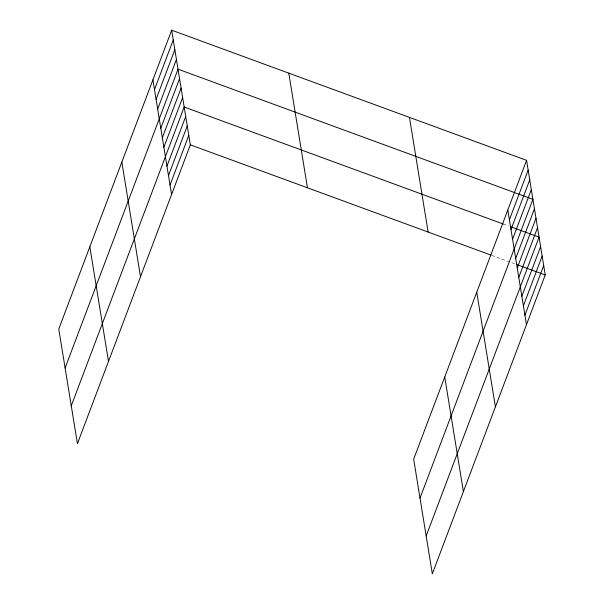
<?xml version="1.0" encoding="UTF-8"?>
<svg xmlns="http://www.w3.org/2000/svg" width="604" height="604" viewBox="0 0 604 604"><rect width="100%" height="100%" fill="white"/><g stroke="black" fill="none" stroke-linecap="round" stroke-linejoin="round"><path stroke-width="0.45" stroke-dasharray="3.02 2.27" d="M503.245 224.016L508.493 225.934M491.92 255.439L515.522 264.091"/><path stroke-width="0.91" d="M171.672 30.2L58.762 329.014L77.425 443.661L190.335 144.847L171.672 30.2L526.575 160.339L545.238 274.986L432.328 573.8L413.664 459.153L526.575 160.339M154.496 89.611L173.257 39.947M156.081 99.358L174.843 49.687M157.667 109.097L176.436 59.434M65.104 367.995L178.021 69.181L532.924 199.32L420.006 498.134M160.792 128.305L179.562 78.641M162.333 137.765L181.094 88.093M163.873 147.217L182.635 97.554M71.264 405.828L184.175 107.014L503.245 224.016M166.946 166.138L185.715 116.474M168.486 175.598L187.255 125.926M170.026 185.05L188.795 135.387M509.399 219.75L528.16 170.086M510.984 229.497L529.753 179.833M512.569 239.244L531.339 189.573M515.695 258.444L534.464 208.78M517.235 267.904L535.997 218.24M518.776 277.364L537.537 227.693M426.167 535.967L539.078 237.153L510.237 226.576M521.848 296.277L540.618 246.613M523.389 305.737L542.158 256.073M524.929 315.197L543.698 265.526M190.335 144.847L491.052 255.114M516.397 264.409L545.238 274.986M507.813 210.011L526.469 324.65M476.745 292.223L495.401 406.869M409.459 117.395L428.123 232.042M444.733 376.934L463.396 491.581M288.795 73.144L307.451 187.791M152.91 79.864L171.566 194.511M121.842 162.083L140.498 276.73M89.83 246.794L108.493 361.441"/></g></svg>
